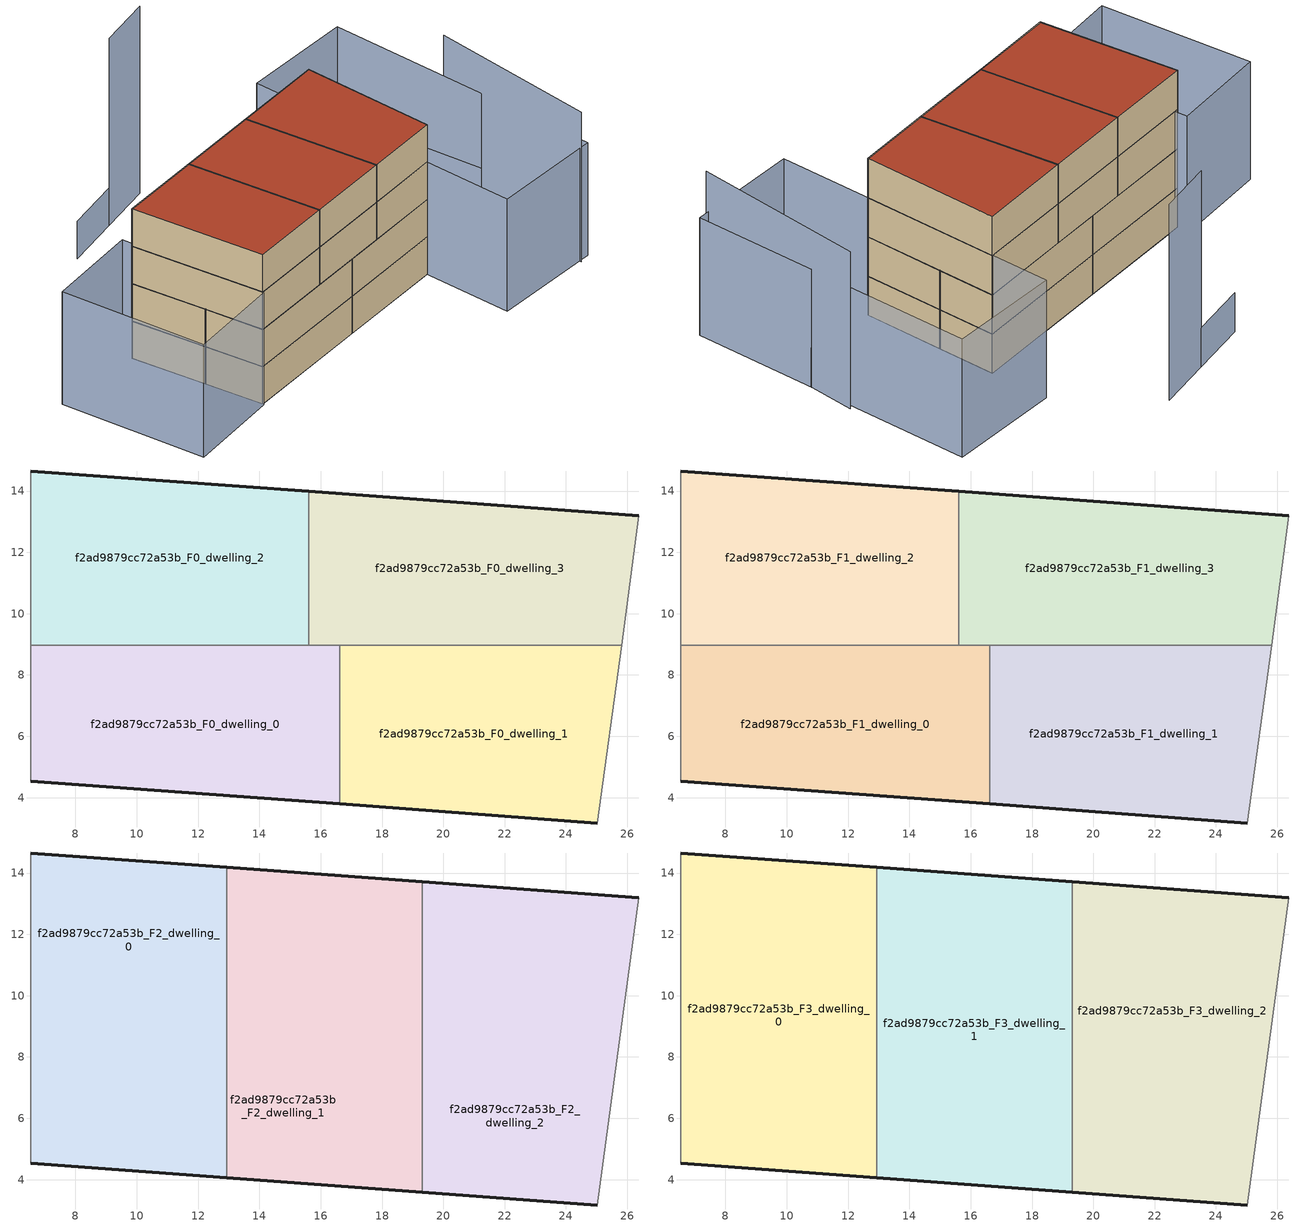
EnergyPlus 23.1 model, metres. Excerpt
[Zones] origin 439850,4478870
f2ad9879cc72a53b_F0_dwelling_0
 floor ground (EU_floor_Construction): 16.62,3.79 16.62,8.98 6.54,8.98 6.54,4.54 z0
 wall outside (EU_wall_Construction): 16.62,3.79 6.54,4.54 z0:3
 wall adiabatic (EU_wall_Construction): 6.54,4.54 6.54,8.98 z0:3
 wall to f2ad9879cc72a53b_F0_dwelling_2 (EU_wall_Construction): 6.54,8.98 15.61,8.98 z0:3
 wall to f2ad9879cc72a53b_F0_dwelling_3 (EU_wall_Construction): 15.61,8.98 16.62,8.98 z0:3
 wall to f2ad9879cc72a53b_F0_dwelling_1 (EU_wall_Construction): 16.62,8.98 16.62,3.79 z0:3
f2ad9879cc72a53b_F0_dwelling_1
 floor ground (EU_floor_Construction): 25.03,3.17 25.81,8.98 16.62,8.98 16.62,3.79 z0
 wall outside (EU_wall_Construction): 25.03,3.17 16.62,3.79 z0:3
 wall adiabatic (EU_wall_Construction): 25.81,8.98 25.03,3.17 z0:3
 wall to f2ad9879cc72a53b_F0_dwelling_3 (EU_wall_Construction): 16.62,8.98 25.81,8.98 z0:3
f2ad9879cc72a53b_F0_dwelling_2
 floor ground (EU_floor_Construction): 15.61,8.98 15.61,13.99 6.53,14.65 6.54,8.98 z0
 wall outside (EU_wall_Construction): 6.53,14.65 15.61,13.99 z0:3
 wall adiabatic (EU_wall_Construction): 6.54,8.98 6.53,14.65 z0:3
 wall to f2ad9879cc72a53b_F0_dwelling_3 (EU_wall_Construction): 15.61,13.99 15.61,8.98 z0:3
f2ad9879cc72a53b_F0_dwelling_3
 floor ground (EU_floor_Construction): 25.81,8.98 26.38,13.2 15.61,13.99 15.61,8.98 z0
 wall outside (EU_wall_Construction): 15.61,13.99 26.38,13.2 z0:3
 wall adiabatic (EU_wall_Construction): 26.38,13.2 25.81,8.98 z0:3
f2ad9879cc72a53b_F1_dwelling_0
 floor to f2ad9879cc72a53b_F0_dwelling_0 (EU_floor_Construction): 16.62,3.79 16.62,8.98 6.54,8.98 6.54,4.54 z3
 wall outside (EU_wall_Construction): 16.62,3.79 6.54,4.54 z3:6
 wall adiabatic (EU_wall_Construction): 6.54,4.54 6.54,8.98 z3:6
 wall to f2ad9879cc72a53b_F1_dwelling_2 (EU_wall_Construction): 6.54,8.98 15.61,8.98 z3:6
 wall to f2ad9879cc72a53b_F1_dwelling_3 (EU_wall_Construction): 15.61,8.98 16.62,8.98 z3:6
 wall to f2ad9879cc72a53b_F1_dwelling_1 (EU_wall_Construction): 16.62,8.98 16.62,3.79 z3:6
f2ad9879cc72a53b_F1_dwelling_1
 floor to f2ad9879cc72a53b_F0_dwelling_1 (EU_floor_Construction): 25.03,3.17 25.81,8.98 16.62,8.98 16.62,3.79 z3
 wall outside (EU_wall_Construction): 25.03,3.17 16.62,3.79 z3:6
 wall adiabatic (EU_wall_Construction): 25.81,8.98 25.03,3.17 z3:6
 wall to f2ad9879cc72a53b_F1_dwelling_3 (EU_wall_Construction): 16.62,8.98 25.81,8.98 z3:6
f2ad9879cc72a53b_F1_dwelling_2
 floor to f2ad9879cc72a53b_F0_dwelling_2 (EU_floor_Construction): 15.61,8.98 15.61,13.99 6.53,14.65 6.54,8.98 z3
 wall outside (EU_wall_Construction): 6.53,14.65 15.61,13.99 z3:6
 wall adiabatic (EU_wall_Construction): 6.54,8.98 6.53,14.65 z3:6
 wall to f2ad9879cc72a53b_F1_dwelling_3 (EU_wall_Construction): 15.61,13.99 15.61,8.98 z3:6
f2ad9879cc72a53b_F1_dwelling_3
 floor to f2ad9879cc72a53b_F0_dwelling_3 (EU_floor_Construction): 25.81,8.98 26.38,13.2 15.61,13.99 15.61,8.98 z3
 wall outside (EU_wall_Construction): 15.61,13.99 26.38,13.2 z3:6
 wall adiabatic (EU_wall_Construction): 26.38,13.2 25.81,8.98 z3:6
f2ad9879cc72a53b_F2_dwelling_0
 floor to f2ad9879cc72a53b_F1_dwelling_0 (EU_floor_Construction): 12.93,4.07 12.93,8.98 6.54,8.98 6.54,4.54 z6
 floor to f2ad9879cc72a53b_F1_dwelling_2 (EU_floor_Construction): 12.93,8.98 12.93,14.18 6.53,14.65 6.54,8.98 z6
 wall outside (EU_wall_Construction): 12.93,4.07 6.54,4.54 / 6.53,14.65 12.93,14.18 z6:9
 wall adiabatic (EU_wall_Construction): 6.54,4.54 6.53,14.65 z6:9
 wall to f2ad9879cc72a53b_F2_dwelling_1 (EU_wall_Construction): 12.93,14.18 12.93,4.07 z6:9
f2ad9879cc72a53b_F2_dwelling_1
 floor to f2ad9879cc72a53b_F1_dwelling_0 (EU_floor_Construction): 16.62,3.79 16.62,8.98 12.93,8.98 12.93,4.07 z6
 floor to f2ad9879cc72a53b_F1_dwelling_3 (EU_floor_Construction): 19.32,8.98 19.32,13.71 15.61,13.99 15.61,8.98 z6
 floor to f2ad9879cc72a53b_F1_dwelling_2 (EU_floor_Construction): 15.61,8.98 15.61,13.99 12.93,14.18 12.93,8.98 z6
 floor to f2ad9879cc72a53b_F1_dwelling_1 (EU_floor_Construction): 19.32,3.6 16.62,8.98 16.62,3.79 z6; 19.32,3.6 19.32,8.98 16.62,8.98 z6
 wall outside (EU_wall_Construction): 19.32,3.59 12.93,4.07 / 12.93,14.18 19.32,13.71 z6:9
 wall to f2ad9879cc72a53b_F2_dwelling_2 (EU_wall_Construction): 19.32,13.71 19.32,3.59 z6:9
f2ad9879cc72a53b_F2_dwelling_2
 floor to f2ad9879cc72a53b_F1_dwelling_1 (EU_floor_Construction): 25.03,3.17 25.81,8.98 19.32,8.98 19.32,3.6 z6
 floor to f2ad9879cc72a53b_F1_dwelling_3 (EU_floor_Construction): 25.81,8.98 26.38,13.2 19.32,13.71 19.32,8.98 z6
 wall outside (EU_wall_Construction): 25.03,3.17 19.32,3.59 / 19.32,13.71 26.38,13.2 z6:9
 wall adiabatic (EU_wall_Construction): 26.38,13.2 25.03,3.17 z6:9
f2ad9879cc72a53b_F3_dwelling_0
 floor to f2ad9879cc72a53b_F2_dwelling_0 (EU_floor_Construction): 12.93,4.07 12.93,14.18 6.53,14.65 6.54,4.54 z9
 wall outside (EU_wall_Construction): 12.93,4.07 6.54,4.54 / 6.53,14.65 12.93,14.18 z9:12
 wall adiabatic (EU_wall_Construction): 6.54,4.54 6.53,14.65 z9:12
 wall to f2ad9879cc72a53b_F3_dwelling_1 (EU_wall_Construction): 12.93,14.18 12.93,4.07 z9:12
 roof outside (EU_roof_Construction): 12.93,14.18 12.93,4.07 6.54,4.54 6.53,14.65 z12
f2ad9879cc72a53b_F3_dwelling_1
 floor to f2ad9879cc72a53b_F2_dwelling_1 (EU_floor_Construction): 19.32,3.59 19.32,13.71 12.93,14.18 12.93,4.07 z9
 wall outside (EU_wall_Construction): 19.32,3.59 12.93,4.07 / 12.93,14.18 19.32,13.71 z9:12
 wall to f2ad9879cc72a53b_F3_dwelling_2 (EU_wall_Construction): 19.32,13.71 19.32,3.59 z9:12
 roof outside (EU_roof_Construction): 19.32,13.71 19.32,3.59 12.93,4.07 12.93,14.18 z12
f2ad9879cc72a53b_F3_dwelling_2
 floor to f2ad9879cc72a53b_F2_dwelling_2 (EU_floor_Construction): 25.03,3.17 26.38,13.2 19.32,13.71 19.32,3.59 z9
 wall outside (EU_wall_Construction): 25.03,3.17 19.32,3.59 / 19.32,13.71 26.38,13.2 z9:12
 wall adiabatic (EU_wall_Construction): 26.38,13.2 25.03,3.17 z9:12
 roof outside (EU_roof_Construction): 26.38,13.2 25.03,3.17 19.32,3.59 19.32,13.71 z12
shading: 24.13,-3.57 26.87,17.49 / 26.87,17.49 35.18,16.41 / 35.18,16.41 32.44,-4.65 / 32.44,-4.65 24.13,-3.57 / -0.66,4.65 -0.33,15.79 / -0.33,15.79 6.86,15.58 / 6.86,15.58 6.53,4.44 / 6.53,4.44 -0.66,4.65 z0:9; 31.57,-4.72 34.36,7.65 z0:12; 33.6,4.29 33.77,9.37 / 18.86,23.98 14.49,23.75 z0:3; 23.07,24.22 18.86,23.97 z0:15
[Building]
EU S2 Campaign: North Axis=0; Terrain=City; Solar Distribution=FullExterior
[Site:Location]
Madrid: Latitude=40.5; Longitude=-3.5; Time Zone=1; Elevation=609
[SizingPeriod:WeatherFileDays]
AnnualSizingPeriod: Begin Month=1; Begin Day of Month=1; End Month=12; End Day of Month=31; Day of Week for Start Day=Monday; Use Weather File Daylight Saving Period=No; Use Weather File Rain and Snow Indicators=No
[MATERIAL]
EU_InternalMass_Material: Roughness=MediumRough; Thickness=0.1; Conductivity=1; Density=1800; Specific Heat=900; Thermal Absorptance=0.9; Solar Absorptance=0.7; Visible Absorptance=0.7
[MATERIAL:NOMASS] Roughness=MediumRough; Thermal Absorptance=0.9; Solar Absorptance=0.7; Visible Absorptance=0.7
Name | Thermal Resistance
EU_wall_NoMass | 0.609216
EU_roof_NoMass | 0.513268
EU_floor_NoMass | 0.568163
[CONSTRUCTION]
EU_wall_Construction: EU_wall_NoMass
EU_roof_Construction: EU_roof_NoMass
EU_floor_Construction: EU_floor_NoMass
EU_InternalMass_Construction: EU_InternalMass_Material
[ZONE] Type=1; Multiplier=1; Ceiling Height=autocalculate; Floor Area=autocalculate; Part of Total Floor Area=Yes
Name | Volume
f2ad9879cc72a53b_F0_dwelling_0; f2ad9879cc72a53b_F1_dwelling_0 | 145.453
f2ad9879cc72a53b_F2_dwelling_0; f2ad9879cc72a53b_F3_dwelling_0 | 193.952
f2ad9879cc72a53b_F0_dwelling_1; f2ad9879cc72a53b_F1_dwelling_1 | 145.47
f2ad9879cc72a53b_F2_dwelling_1 | 193.928
f2ad9879cc72a53b_F3_dwelling_1 | 193.932
f2ad9879cc72a53b_F0_dwelling_2 | 145.465
f2ad9879cc72a53b_F1_dwelling_2 | 145.464
f2ad9879cc72a53b_F2_dwelling_2 | 193.959
f2ad9879cc72a53b_F3_dwelling_2 | 193.961
f2ad9879cc72a53b_F0_dwelling_3 | 145.462
f2ad9879cc72a53b_F1_dwelling_3 | 145.463
[INTERNALMASS] Construction=EU_InternalMass_Construction
Name | Zone or ZoneList | Surface Area
f2ad9879cc72a53b_F0_dwelling_0_EU_InternalMass | f2ad9879cc72a53b_F0_dwelling_0 | 48.4844
f2ad9879cc72a53b_F0_dwelling_1_EU_InternalMass | f2ad9879cc72a53b_F0_dwelling_1 | 48.4902
f2ad9879cc72a53b_F0_dwelling_2_EU_InternalMass | f2ad9879cc72a53b_F0_dwelling_2 | 48.4882
f2ad9879cc72a53b_F0_dwelling_3_EU_InternalMass | f2ad9879cc72a53b_F0_dwelling_3 | 48.4874
f2ad9879cc72a53b_F1_dwelling_0_EU_InternalMass | f2ad9879cc72a53b_F1_dwelling_0 | 48.4844
f2ad9879cc72a53b_F1_dwelling_1_EU_InternalMass | f2ad9879cc72a53b_F1_dwelling_1 | 48.4902
f2ad9879cc72a53b_F1_dwelling_2_EU_InternalMass | f2ad9879cc72a53b_F1_dwelling_2 | 48.4882
f2ad9879cc72a53b_F1_dwelling_3_EU_InternalMass | f2ad9879cc72a53b_F1_dwelling_3 | 48.4874
f2ad9879cc72a53b_F2_dwelling_0_EU_InternalMass | f2ad9879cc72a53b_F2_dwelling_0 | 64.6509
f2ad9879cc72a53b_F2_dwelling_1_EU_InternalMass | f2ad9879cc72a53b_F2_dwelling_1 | 64.6439
f2ad9879cc72a53b_F2_dwelling_2_EU_InternalMass | f2ad9879cc72a53b_F2_dwelling_2 | 64.6535
f2ad9879cc72a53b_F3_dwelling_0_EU_InternalMass | f2ad9879cc72a53b_F3_dwelling_0 | 64.6509
f2ad9879cc72a53b_F3_dwelling_1_EU_InternalMass | f2ad9879cc72a53b_F3_dwelling_1 | 64.6439
f2ad9879cc72a53b_F3_dwelling_2_EU_InternalMass | f2ad9879cc72a53b_F3_dwelling_2 | 64.6535
[OTHEREQUIPMENT] Fuel Type=Electricity; Design Level Calculation Method=Watts/Area; Power per Zone Floor Area=1; Fraction Latent=0; Fraction Radiant=0; Fraction Lost=0; Carbon Dioxide Generation Rate=0; EndUse Subcategory=EU_Step8_InternalGains
Name | Zone or ZoneList or Space or SpaceList | Schedule
EU_Step8_InternalGain_f2ad9879cc72a53b_F0_dwelling_0_f000 | f2ad9879cc72a53b_F0_dwelling_0 | EU_Step8_GainSchedule_f2ad9879cc72a53b_F0_dwelling_0_f000
EU_Step8_InternalGain_f2ad9879cc72a53b_F0_dwelling_1_f000 | f2ad9879cc72a53b_F0_dwelling_1 | EU_Step8_GainSchedule_f2ad9879cc72a53b_F0_dwelling_1_f000
EU_Step8_InternalGain_f2ad9879cc72a53b_F0_dwelling_2_f000 | f2ad9879cc72a53b_F0_dwelling_2 | EU_Step8_GainSchedule_f2ad9879cc72a53b_F0_dwelling_2_f000
EU_Step8_InternalGain_f2ad9879cc72a53b_F0_dwelling_3_f000 | f2ad9879cc72a53b_F0_dwelling_3 | EU_Step8_GainSchedule_f2ad9879cc72a53b_F0_dwelling_3_f000
EU_Step8_InternalGain_f2ad9879cc72a53b_F1_dwelling_0_f000 | f2ad9879cc72a53b_F1_dwelling_0 | EU_Step8_GainSchedule_f2ad9879cc72a53b_F1_dwelling_0_f000
EU_Step8_InternalGain_f2ad9879cc72a53b_F1_dwelling_1_f000 | f2ad9879cc72a53b_F1_dwelling_1 | EU_Step8_GainSchedule_f2ad9879cc72a53b_F1_dwelling_1_f000
EU_Step8_InternalGain_f2ad9879cc72a53b_F1_dwelling_2_f000 | f2ad9879cc72a53b_F1_dwelling_2 | EU_Step8_GainSchedule_f2ad9879cc72a53b_F1_dwelling_2_f000
EU_Step8_InternalGain_f2ad9879cc72a53b_F1_dwelling_3_f000 | f2ad9879cc72a53b_F1_dwelling_3 | EU_Step8_GainSchedule_f2ad9879cc72a53b_F1_dwelling_3_f000
EU_Step8_InternalGain_f2ad9879cc72a53b_F2_dwelling_0_f000 | f2ad9879cc72a53b_F2_dwelling_0 | EU_Step8_GainSchedule_f2ad9879cc72a53b_F2_dwelling_0_f000
EU_Step8_InternalGain_f2ad9879cc72a53b_F2_dwelling_1_f000 | f2ad9879cc72a53b_F2_dwelling_1 | EU_Step8_GainSchedule_f2ad9879cc72a53b_F2_dwelling_1_f000
EU_Step8_InternalGain_f2ad9879cc72a53b_F2_dwelling_2_f000 | f2ad9879cc72a53b_F2_dwelling_2 | EU_Step8_GainSchedule_f2ad9879cc72a53b_F2_dwelling_2_f000
EU_Step8_InternalGain_f2ad9879cc72a53b_F3_dwelling_0_f000 | f2ad9879cc72a53b_F3_dwelling_0 | EU_Step8_GainSchedule_f2ad9879cc72a53b_F3_dwelling_0_f000
EU_Step8_InternalGain_f2ad9879cc72a53b_F3_dwelling_1_f000 | f2ad9879cc72a53b_F3_dwelling_1 | EU_Step8_GainSchedule_f2ad9879cc72a53b_F3_dwelling_1_f000
EU_Step8_InternalGain_f2ad9879cc72a53b_F3_dwelling_2_f000 | f2ad9879cc72a53b_F3_dwelling_2 | EU_Step8_GainSchedule_f2ad9879cc72a53b_F3_dwelling_2_f000
[ZONEVENTILATION:DESIGNFLOWRATE] Schedule=EU_AlwaysOn; Design Flow Rate Calculation Method=AirChanges/Hour; Air Changes per Hour=0.752966; Ventilation Type=Natural; Fan Pressure Rise=0; Fan Total Efficiency=1; Constant Term Coefficient=1; Temperature Term Coefficient=0; Velocity Term Coefficient=0; Velocity Squared Term Coefficient=0; Minimum Indoor Temperature=-100; Maximum Indoor Temperature=100; Delta Temperature=-100; Minimum Outdoor Temperature=-100; Maximum Outdoor Temperature=100; Maximum Wind Speed=40
Name | Zone or ZoneList or Space or SpaceList
EU_ConstantAir_f2ad9879cc72a53b_F0_dwelling_0 | f2ad9879cc72a53b_F0_dwelling_0
EU_ConstantAir_f2ad9879cc72a53b_F0_dwelling_1 | f2ad9879cc72a53b_F0_dwelling_1
EU_ConstantAir_f2ad9879cc72a53b_F0_dwelling_2 | f2ad9879cc72a53b_F0_dwelling_2
EU_ConstantAir_f2ad9879cc72a53b_F0_dwelling_3 | f2ad9879cc72a53b_F0_dwelling_3
EU_ConstantAir_f2ad9879cc72a53b_F1_dwelling_0 | f2ad9879cc72a53b_F1_dwelling_0
EU_ConstantAir_f2ad9879cc72a53b_F1_dwelling_1 | f2ad9879cc72a53b_F1_dwelling_1
EU_ConstantAir_f2ad9879cc72a53b_F1_dwelling_2 | f2ad9879cc72a53b_F1_dwelling_2
EU_ConstantAir_f2ad9879cc72a53b_F1_dwelling_3 | f2ad9879cc72a53b_F1_dwelling_3
EU_ConstantAir_f2ad9879cc72a53b_F2_dwelling_0 | f2ad9879cc72a53b_F2_dwelling_0
EU_ConstantAir_f2ad9879cc72a53b_F2_dwelling_1 | f2ad9879cc72a53b_F2_dwelling_1
EU_ConstantAir_f2ad9879cc72a53b_F2_dwelling_2 | f2ad9879cc72a53b_F2_dwelling_2
EU_ConstantAir_f2ad9879cc72a53b_F3_dwelling_0 | f2ad9879cc72a53b_F3_dwelling_0
EU_ConstantAir_f2ad9879cc72a53b_F3_dwelling_1 | f2ad9879cc72a53b_F3_dwelling_1
EU_ConstantAir_f2ad9879cc72a53b_F3_dwelling_2 | f2ad9879cc72a53b_F3_dwelling_2
[HVACTEMPLATE:THERMOSTAT] Constant Heating Setpoint=20; Constant Cooling Setpoint=50
EU_HeatOnly_f2ad9879cc72a53b_F0_dwelling_0; EU_HeatOnly_f2ad9879cc72a53b_F0_dwelling_1; EU_HeatOnly_f2ad9879cc72a53b_F0_dwelling_2; EU_HeatOnly_f2ad9879cc72a53b_F0_dwelling_3; EU_HeatOnly_f2ad9879cc72a53b_F1_dwelling_0; EU_HeatOnly_f2ad9879cc72a53b_F1_dwelling_1; EU_HeatOnly_f2ad9879cc72a53b_F1_dwelling_2; EU_HeatOnly_f2ad9879cc72a53b_F1_dwelling_3; EU_HeatOnly_f2ad9879cc72a53b_F2_dwelling_0; EU_HeatOnly_f2ad9879cc72a53b_F2_dwelling_1; EU_HeatOnly_f2ad9879cc72a53b_F2_dwelling_2; EU_HeatOnly_f2ad9879cc72a53b_F3_dwelling_0; EU_HeatOnly_f2ad9879cc72a53b_F3_dwelling_1; EU_HeatOnly_f2ad9879cc72a53b_F3_dwelling_2
[HVACTEMPLATE:ZONE:IDEALLOADSAIRSYSTEM] System Availability Schedule=EU_AlwaysOn; Maximum Heating Supply Air Temperature=50; Minimum Cooling Supply Air Temperature=13; Maximum Heating Supply Air Humidity Ratio=0.0156; Minimum Cooling Supply Air Humidity Ratio=0.0077; Heating Limit=NoLimit; Cooling Limit=NoLimit; Heating Availability Schedule=EU_AlwaysOn; Cooling Availability Schedule=EU_CoolingOff; Dehumidification Control Type=ConstantSensibleHeatRatio; Cooling Sensible Heat Ratio=0.7; Dehumidification Setpoint=60; Humidification Control Type=None; Humidification Setpoint=30; Outdoor Air Method=None; Outdoor Air Flow Rate per Person=0.00944; Outdoor Air Flow Rate per Zone Floor Area=0; Outdoor Air Flow Rate per Zone=0; Demand Controlled Ventilation Type=None; Outdoor Air Economizer Type=NoEconomizer; Heat Recovery Type=None; Sensible Heat Recovery Effectiveness=0.7; Latent Heat Recovery Effectiveness=0.65
Name | Template Thermostat
f2ad9879cc72a53b_F0_dwelling_0 | EU_HeatOnly_f2ad9879cc72a53b_F0_dwelling_0
f2ad9879cc72a53b_F0_dwelling_1 | EU_HeatOnly_f2ad9879cc72a53b_F0_dwelling_1
f2ad9879cc72a53b_F0_dwelling_2 | EU_HeatOnly_f2ad9879cc72a53b_F0_dwelling_2
f2ad9879cc72a53b_F0_dwelling_3 | EU_HeatOnly_f2ad9879cc72a53b_F0_dwelling_3
f2ad9879cc72a53b_F1_dwelling_0 | EU_HeatOnly_f2ad9879cc72a53b_F1_dwelling_0
f2ad9879cc72a53b_F1_dwelling_1 | EU_HeatOnly_f2ad9879cc72a53b_F1_dwelling_1
f2ad9879cc72a53b_F1_dwelling_2 | EU_HeatOnly_f2ad9879cc72a53b_F1_dwelling_2
f2ad9879cc72a53b_F1_dwelling_3 | EU_HeatOnly_f2ad9879cc72a53b_F1_dwelling_3
f2ad9879cc72a53b_F2_dwelling_0 | EU_HeatOnly_f2ad9879cc72a53b_F2_dwelling_0
f2ad9879cc72a53b_F2_dwelling_1 | EU_HeatOnly_f2ad9879cc72a53b_F2_dwelling_1
f2ad9879cc72a53b_F2_dwelling_2 | EU_HeatOnly_f2ad9879cc72a53b_F2_dwelling_2
f2ad9879cc72a53b_F3_dwelling_0 | EU_HeatOnly_f2ad9879cc72a53b_F3_dwelling_0
f2ad9879cc72a53b_F3_dwelling_1 | EU_HeatOnly_f2ad9879cc72a53b_F3_dwelling_1
f2ad9879cc72a53b_F3_dwelling_2 | EU_HeatOnly_f2ad9879cc72a53b_F3_dwelling_2
[SIZING:ZONE] Zone Cooling Design Supply Air Temperature Input Method=SupplyAirTemperature; Zone Cooling Design Supply Air Temperature=13; Zone Heating Design Supply Air Temperature Input Method=SupplyAirTemperature; Zone Heating Design Supply Air Temperature=50; Zone Cooling Design Supply Air Humidity Ratio=0.008; Zone Heating Design Supply Air Humidity Ratio=0.008; Cooling Design Air Flow Method=DesignDay; Cooling Design Air Flow Rate=0; Cooling Minimum Air Flow per Zone Floor Area=0.000762; Cooling Minimum Air Flow=0; Cooling Minimum Air Flow Fraction=0.2; Heating Design Air Flow Method=DesignDay; Heating Design Air Flow Rate=0; Heating Maximum Air Flow per Zone Floor Area=0.002032; Heating Maximum Air Flow=0.141576; Heating Maximum Air Flow Fraction=0.3; Account for Dedicated Outdoor Air System=No; Dedicated Outdoor Air System Control Strategy=NeutralSupplyAir; Dedicated Outdoor Air Low Setpoint Temperature for Design=autosize; Dedicated Outdoor Air High Setpoint Temperature for Design=autosize; Zone Load Sizing Method=Sensible Load Only No Latent Load; Zone Latent Cooling Design Supply Air Humidity Ratio Input Method=HumidityRatioDifference; Zone Cooling Design Supply Air Humidity Ratio Difference=0.005; Zone Latent Heating Design Supply Air Humidity Ratio Input Method=HumidityRatioDifference; Zone Humidification Design Supply Air Humidity Ratio Difference=0.005
f2ad9879cc72a53b_F0_dwelling_0; f2ad9879cc72a53b_F0_dwelling_1; f2ad9879cc72a53b_F0_dwelling_2; f2ad9879cc72a53b_F0_dwelling_3; f2ad9879cc72a53b_F1_dwelling_0; f2ad9879cc72a53b_F1_dwelling_1; f2ad9879cc72a53b_F1_dwelling_2; f2ad9879cc72a53b_F1_dwelling_3; f2ad9879cc72a53b_F2_dwelling_0; f2ad9879cc72a53b_F2_dwelling_1; f2ad9879cc72a53b_F2_dwelling_2; f2ad9879cc72a53b_F3_dwelling_0; f2ad9879cc72a53b_F3_dwelling_1; f2ad9879cc72a53b_F3_dwelling_2
[SCHEDULE:CONSTANT]
Name | Hourly Value
EU_AlwaysOn | 1
EU_CoolingOff | 0
[SCHEDULE:FILE] Column Number=1; Rows to Skip at Top=0; Number of Hours of Data=8760; Column Separator=Comma; Interpolate to Timestep=No; Minutes per Item=60; Adjust Schedule for Daylight Savings=Yes
Name | File
EU_Step8_GainSchedule_f2ad9879cc72a53b_F0_dwelling_0_f000 | ../../schedules/f2ad9879cc72a53b/f2ad9879cc72a53b_F0_dwelling_0_f000_gain.csv
EU_Step8_GainSchedule_f2ad9879cc72a53b_F0_dwelling_1_f000 | ../../schedules/f2ad9879cc72a53b/f2ad9879cc72a53b_F0_dwelling_1_f000_gain.csv
EU_Step8_GainSchedule_f2ad9879cc72a53b_F0_dwelling_2_f000 | ../../schedules/f2ad9879cc72a53b/f2ad9879cc72a53b_F0_dwelling_2_f000_gain.csv
EU_Step8_GainSchedule_f2ad9879cc72a53b_F0_dwelling_3_f000 | ../../schedules/f2ad9879cc72a53b/f2ad9879cc72a53b_F0_dwelling_3_f000_gain.csv
EU_Step8_GainSchedule_f2ad9879cc72a53b_F1_dwelling_0_f000 | ../../schedules/f2ad9879cc72a53b/f2ad9879cc72a53b_F1_dwelling_0_f000_gain.csv
EU_Step8_GainSchedule_f2ad9879cc72a53b_F1_dwelling_1_f000 | ../../schedules/f2ad9879cc72a53b/f2ad9879cc72a53b_F1_dwelling_1_f000_gain.csv
EU_Step8_GainSchedule_f2ad9879cc72a53b_F1_dwelling_2_f000 | ../../schedules/f2ad9879cc72a53b/f2ad9879cc72a53b_F1_dwelling_2_f000_gain.csv
EU_Step8_GainSchedule_f2ad9879cc72a53b_F1_dwelling_3_f000 | ../../schedules/f2ad9879cc72a53b/f2ad9879cc72a53b_F1_dwelling_3_f000_gain.csv
EU_Step8_GainSchedule_f2ad9879cc72a53b_F2_dwelling_0_f000 | ../../schedules/f2ad9879cc72a53b/f2ad9879cc72a53b_F2_dwelling_0_f000_gain.csv
EU_Step8_GainSchedule_f2ad9879cc72a53b_F2_dwelling_1_f000 | ../../schedules/f2ad9879cc72a53b/f2ad9879cc72a53b_F2_dwelling_1_f000_gain.csv
EU_Step8_GainSchedule_f2ad9879cc72a53b_F2_dwelling_2_f000 | ../../schedules/f2ad9879cc72a53b/f2ad9879cc72a53b_F2_dwelling_2_f000_gain.csv
EU_Step8_GainSchedule_f2ad9879cc72a53b_F3_dwelling_0_f000 | ../../schedules/f2ad9879cc72a53b/f2ad9879cc72a53b_F3_dwelling_0_f000_gain.csv
EU_Step8_GainSchedule_f2ad9879cc72a53b_F3_dwelling_1_f000 | ../../schedules/f2ad9879cc72a53b/f2ad9879cc72a53b_F3_dwelling_1_f000_gain.csv
EU_Step8_GainSchedule_f2ad9879cc72a53b_F3_dwelling_2_f000 | ../../schedules/f2ad9879cc72a53b/f2ad9879cc72a53b_F3_dwelling_2_f000_gain.csv
